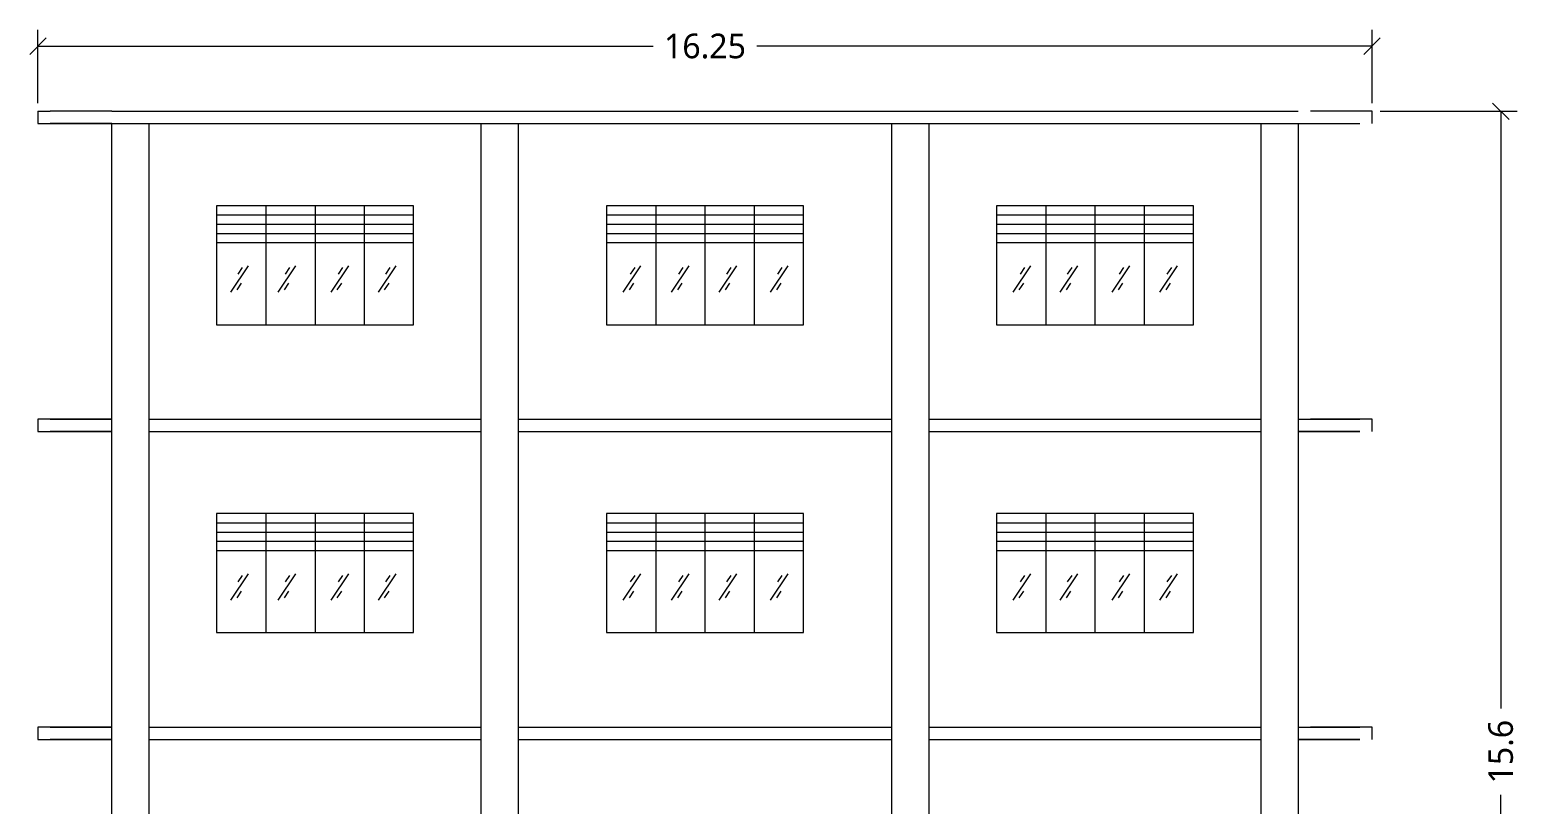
# Model space of a CAD drawing. Header units: metres. Extents: x 22814 to 23003, y 12423 to 12493.
# Drawn here: x 22985.29 to 23003.41, y 12446.11 to 12455.55 of the extents above; entities that cross this region are included whole.
import ezdxf

# ---------------------------------------------------------------- set-up
doc = ezdxf.new("R2010")
doc.units = ezdxf.units.M
doc.header["$PDMODE"] = 2
doc.linetypes.add('JIS_02_0.7', pattern=[1.35, 0.75, -0.6])
doc.layers.add('lines', color=7, linetype='JIS_02_0.7')
doc.styles.add('Annotative', font='Microsoft YaHei Light.ttf')
doc.dimstyles.new('Dim 2', dxfattribs={"dimtxt": 0.15, "dimasz": 0.2, "dimexe": 0.2, "dimexo": 0.1, "dimgap": 0.2, "dimtad": 0, "dimdec": 3, "dimdsep": 46, "dimtxsty": 'Annotative', "dimblk": 'OBLIQUE', "dimcen": 1, "dimadec": 0, "dimazin": 0, "dimtfac": 1, "dimtdec": 3, "dimtmove": 0, "dimatfit": 3, "dimfxl": 1, "dimarcsym": 0})

# ---------------------------------------------------------------- blocks, each defined once
blk = doc.blocks.new('_Oblique')
at = {"color": 0, "linetype": 'ByBlock', "lineweight": -2}
blk.add_line((-0.5, -0.5), (0.5, 0.5), dxfattribs=at)
blk = doc.blocks.new('*D253')
at = {"color": 0, "lineweight": -2, "transparency": 16777216}
for p, q in [((23001.743, 12454.561), (23003.412, 12454.561)), ((23003.212, 12454.561), (23003.212, 12447.288)), ((23003.212, 12438.961), (23003.212, 12446.234)), ((23001.743, 12438.961), (23003.412, 12438.961))]:
    blk.add_line(p, q, dxfattribs=at)
at = {"layer": 'Defpoints', "color": 0, "transparency": 16777216}
for p in [(23001.643, 12454.561), (23001.643, 12438.961), (23003.212, 12438.961)]:
    blk.add_point(p, dxfattribs=at)
at = {"color": 0, "lineweight": -2, "transparency": 16777216, "xscale": 0.2, "yscale": 0.2, "zscale": 0.2}
for p, rotation in [((23003.212, 12454.561), 90), ((23003.212, 12438.961), 270)]:
    blk.add_blockref('_Oblique', p, dxfattribs=dict(at, rotation=rotation))
at = {"color": 0, "transparency": 16777216, "insert": (23003.212, 12446.761), "char_height": 0.15, "attachment_point": 5, "rotation": 90, "style": 'Annotative'}
blk.add_mtext('{\\H2x;15.6}', dxfattribs=at)
blk = doc.blocks.new('*D254')
at = {"color": 0, "lineweight": -2, "transparency": 16777216}
for p, q in [((22985.393, 12454.661), (22985.393, 12455.554)), ((23001.643, 12454.661), (23001.643, 12455.554)), ((22985.393, 12455.354), (22992.888, 12455.354)), ((23001.643, 12455.354), (22994.148, 12455.354))]:
    blk.add_line(p, q, dxfattribs=at)
at = {"layer": 'Defpoints', "color": 0, "transparency": 16777216}
for p in [(22985.393, 12455.354), (22985.393, 12454.561), (23001.643, 12454.561)]:
    blk.add_point(p, dxfattribs=at)
at = {"color": 0, "lineweight": -2, "transparency": 16777216, "xscale": 0.2, "yscale": 0.2, "zscale": 0.2, "rotation": 180}
blk.add_blockref('_Oblique', (22985.393, 12455.354), dxfattribs=at)
at = {"color": 0, "lineweight": -2, "transparency": 16777216, "xscale": 0.2, "yscale": 0.2, "zscale": 0.2}
blk.add_blockref('_Oblique', (23001.643, 12455.354), dxfattribs=at)
at = {"color": 0, "transparency": 16777216, "insert": (22993.518, 12455.354), "char_height": 0.15, "attachment_point": 5, "style": 'Annotative'}
blk.add_mtext('{\\H2x;16.25}', dxfattribs=at)

msp = doc.modelspace()

# ---------------------------------------------------------------- linework, layer by layer
for p, q in [((22986.2933, 12454.5613), (22985.5433, 12454.5613)), ((22986.2933, 12454.5613), (23000.7433, 12454.5613)), ((22986.2933, 12454.4113), (22985.5433, 12454.4113)), ((22986.2933, 12443.3113), (22986.2933, 12454.4113)), ((22986.2933, 12454.4113), (23000.7433, 12454.4113)), ((22986.7433, 12454.4113), (22986.7433, 12443.3113)), ((22990.7933, 12443.3113), (22990.7933, 12454.4113)), ((22991.2433, 12454.4113), (22991.2433, 12443.3113)), ((22995.7933, 12443.3113), (22995.7933, 12454.4113)), ((22996.2433, 12454.4113), (22996.2433, 12443.3113)), ((23000.2933, 12443.3113), (23000.2933, 12454.4113)), ((23000.7433, 12454.4113), (23000.7433, 12443.3113)), ((22987.5683, 12453.4113), (22987.5683, 12451.9613)), ((22989.9683, 12453.4113), (22987.5683, 12453.4113)), ((22987.5683, 12453.2988), (22989.9683, 12453.2988)), ((22988.1683, 12453.4113), (22988.1683, 12451.9613)), ((22988.7683, 12453.4113), (22988.7683, 12451.9613)), ((22989.3683, 12453.4113), (22989.3683, 12451.9613)), ((22992.3183, 12453.4113), (22992.3183, 12451.9613)), ((22994.7183, 12453.4113), (22992.3183, 12453.4113)), ((22992.3183, 12453.2988), (22994.7183, 12453.2988)), ((22992.9183, 12453.4113), (22992.9183, 12451.9613)), ((22993.5183, 12453.4113), (22993.5183, 12451.9613)), ((22994.1183, 12453.4113), (22994.1183, 12451.9613)), ((22997.0683, 12453.4113), (22997.0683, 12451.9613)), ((22999.4683, 12453.4113), (22997.0683, 12453.4113)), ((22997.0683, 12453.2988), (22999.4683, 12453.2988)), ((22997.6683, 12453.4113), (22997.6683, 12451.9613)), ((22998.2683, 12453.4113), (22998.2683, 12451.9613)), ((22998.8683, 12453.4113), (22998.8683, 12451.9613)), ((22987.5683, 12453.1863), (22989.9683, 12453.1863)), ((22992.3183, 12453.1863), (22994.7183, 12453.1863)), ((22997.0683, 12453.1863), (22999.4683, 12453.1863)), ((22987.5683, 12453.0738), (22989.9683, 12453.0738)), ((22987.5683, 12452.9613), (22989.9683, 12452.9613)), ((22992.3183, 12453.0738), (22994.7183, 12453.0738)), ((22992.3183, 12452.9613), (22994.7183, 12452.9613)), ((22997.0683, 12453.0738), (22999.4683, 12453.0738)), ((22997.0683, 12452.9613), (22999.4683, 12452.9613)), ((22987.742, 12452.3573), (22987.957, 12452.679)), ((22987.8322, 12452.5786), (22987.886, 12452.659)), ((22988.3188, 12452.3573), (22988.5339, 12452.679)), ((22988.409, 12452.5786), (22988.4628, 12452.659)), ((22988.9633, 12452.3573), (22989.1784, 12452.679)), ((22989.0535, 12452.5786), (22989.1073, 12452.659)), ((22989.5396, 12452.3573), (22989.7547, 12452.679)), ((22989.6298, 12452.5786), (22989.6836, 12452.659)), ((22992.522, 12452.3573), (22992.7371, 12452.679)), ((22992.6122, 12452.5786), (22992.666, 12452.659)), ((22993.1097, 12452.3573), (22993.3248, 12452.679)), ((22993.1999, 12452.5786), (22993.2537, 12452.659)), ((22993.6923, 12452.3573), (22993.9074, 12452.679)), ((22993.7825, 12452.5786), (22993.8363, 12452.659)), ((22994.3156, 12452.3573), (22994.5307, 12452.679)), ((22994.4058, 12452.5786), (22994.4596, 12452.659)), ((22997.2704, 12452.3573), (22997.4855, 12452.679)), ((22997.3607, 12452.5786), (22997.4144, 12452.659)), ((22997.8451, 12452.3573), (22998.0601, 12452.679)), ((22997.9353, 12452.5786), (22997.989, 12452.659)), ((22998.4772, 12452.3573), (22998.6922, 12452.679)), ((22998.5674, 12452.5786), (22998.6211, 12452.659)), ((22999.0596, 12452.3573), (22999.2747, 12452.679)), ((22999.1498, 12452.5786), (22999.2036, 12452.659)), ((22987.8182, 12452.3853), (22987.872, 12452.4657)), ((22988.3951, 12452.3853), (22988.4489, 12452.4657)), ((22989.0396, 12452.3853), (22989.0934, 12452.4657)), ((22989.6159, 12452.3853), (22989.6696, 12452.4657)), ((22992.5983, 12452.3853), (22992.652, 12452.4657)), ((22993.186, 12452.3853), (22993.2397, 12452.4657)), ((22993.7686, 12452.3853), (22993.8223, 12452.4657)), ((22994.3919, 12452.3853), (22994.4457, 12452.4657)), ((22997.3467, 12452.3853), (22997.4005, 12452.4657)), ((22997.9213, 12452.3853), (22997.9751, 12452.4657)), ((22998.5534, 12452.3853), (22998.6072, 12452.4657)), ((22999.1359, 12452.3853), (22999.1897, 12452.4657)), ((22987.5683, 12451.9613), (22989.3683, 12451.9613)), ((22992.3183, 12451.9613), (22994.1183, 12451.9613)), ((22997.0683, 12451.9613), (22998.8683, 12451.9613)), ((22986.2933, 12450.8113), (22985.5433, 12450.8113)), ((22986.7433, 12450.8113), (22990.7933, 12450.8113)), ((22991.2433, 12450.8113), (22995.7933, 12450.8113)), ((22996.2433, 12450.8113), (23000.2933, 12450.8113)), ((23000.7433, 12450.8113), (23001.4933, 12450.8113)), ((22986.2933, 12450.6613), (22985.5433, 12450.6613)), ((22986.7433, 12450.6613), (22990.7933, 12450.6613)), ((22991.2433, 12450.6613), (22995.7933, 12450.6613)), ((22996.2433, 12450.6613), (23000.2933, 12450.6613)), ((23001.4933, 12450.6613), (23000.7433, 12450.6613)), ((22987.5683, 12449.6613), (22987.5683, 12448.2113)), ((22989.9683, 12449.6613), (22987.5683, 12449.6613)), ((22987.5683, 12449.5488), (22989.9683, 12449.5488)), ((22988.1683, 12449.6613), (22988.1683, 12448.2113)), ((22988.7683, 12449.6613), (22988.7683, 12448.2113)), ((22989.3683, 12449.6613), (22989.3683, 12448.2113)), ((22992.3183, 12449.6613), (22992.3183, 12448.2113)), ((22994.7183, 12449.6613), (22992.3183, 12449.6613)), ((22992.3183, 12449.5488), (22994.7183, 12449.5488)), ((22992.9183, 12449.6613), (22992.9183, 12448.2113)), ((22993.5183, 12449.6613), (22993.5183, 12448.2113)), ((22994.1183, 12449.6613), (22994.1183, 12448.2113)), ((22997.0683, 12449.6613), (22997.0683, 12448.2113)), ((22999.4683, 12449.6613), (22997.0683, 12449.6613)), ((22997.0683, 12449.5488), (22999.4683, 12449.5488)), ((22997.6683, 12449.6613), (22997.6683, 12448.2113)), ((22998.2683, 12449.6613), (22998.2683, 12448.2113)), ((22998.8683, 12449.6613), (22998.8683, 12448.2113)), ((22987.5683, 12449.4363), (22989.9683, 12449.4363)), ((22987.5683, 12449.3238), (22989.9683, 12449.3238)), ((22992.3183, 12449.4363), (22994.7183, 12449.4363)), ((22992.3183, 12449.3238), (22994.7183, 12449.3238)), ((22997.0683, 12449.4363), (22999.4683, 12449.4363)), ((22997.0683, 12449.3238), (22999.4683, 12449.3238)), ((22987.5683, 12449.2113), (22989.9683, 12449.2113)), ((22992.3183, 12449.2113), (22994.7183, 12449.2113)), ((22997.0683, 12449.2113), (22999.4683, 12449.2113)), ((22987.742, 12448.6073), (22987.957, 12448.929)), ((22987.8322, 12448.8286), (22987.886, 12448.909)), ((22988.3188, 12448.6073), (22988.5339, 12448.929)), ((22988.409, 12448.8286), (22988.4628, 12448.909)), ((22988.9633, 12448.6073), (22989.1784, 12448.929)), ((22989.0535, 12448.8286), (22989.1073, 12448.909)), ((22989.5396, 12448.6073), (22989.7547, 12448.929)), ((22989.6298, 12448.8286), (22989.6836, 12448.909)), ((22992.522, 12448.6073), (22992.7371, 12448.929)), ((22992.6122, 12448.8286), (22992.666, 12448.909)), ((22993.1097, 12448.6073), (22993.3248, 12448.929)), ((22993.1999, 12448.8286), (22993.2537, 12448.909)), ((22993.6923, 12448.6073), (22993.9074, 12448.929)), ((22993.7825, 12448.8286), (22993.8363, 12448.909)), ((22994.3156, 12448.6073), (22994.5307, 12448.929)), ((22994.4058, 12448.8286), (22994.4596, 12448.909)), ((22997.2704, 12448.6073), (22997.4855, 12448.929)), ((22997.3607, 12448.8286), (22997.4144, 12448.909)), ((22997.8451, 12448.6073), (22998.0601, 12448.929)), ((22997.9353, 12448.8286), (22997.989, 12448.909)), ((22998.4772, 12448.6073), (22998.6922, 12448.929)), ((22998.5674, 12448.8286), (22998.6211, 12448.909)), ((22999.0596, 12448.6073), (22999.2747, 12448.929)), ((22999.1498, 12448.8286), (22999.2036, 12448.909)), ((22987.8182, 12448.6353), (22987.872, 12448.7157)), ((22988.3951, 12448.6353), (22988.4489, 12448.7157)), ((22989.0396, 12448.6353), (22989.0934, 12448.7157)), ((22989.6159, 12448.6353), (22989.6696, 12448.7157)), ((22992.5983, 12448.6353), (22992.652, 12448.7157)), ((22993.186, 12448.6353), (22993.2397, 12448.7157)), ((22993.7686, 12448.6353), (22993.8223, 12448.7157)), ((22994.3919, 12448.6353), (22994.4457, 12448.7157)), ((22997.3467, 12448.6353), (22997.4005, 12448.7157)), ((22997.9213, 12448.6353), (22997.9751, 12448.7157)), ((22998.5534, 12448.6353), (22998.6072, 12448.7157)), ((22999.1359, 12448.6353), (22999.1897, 12448.7157)), ((22987.5683, 12448.2113), (22989.3683, 12448.2113)), ((22992.3183, 12448.2113), (22994.1183, 12448.2113)), ((22997.0683, 12448.2113), (22998.8683, 12448.2113)), ((22986.2933, 12447.0613), (22985.5433, 12447.0613)), ((22986.7433, 12447.0613), (22990.7933, 12447.0613)), ((22991.2433, 12447.0613), (22995.7933, 12447.0613)), ((22996.2433, 12447.0613), (23000.2933, 12447.0613)), ((23000.7433, 12447.0613), (23001.4933, 12447.0613)), ((22986.2933, 12446.9113), (22985.5433, 12446.9113)), ((22986.7433, 12446.9113), (22990.7933, 12446.9113)), ((22991.2433, 12446.9113), (22995.7933, 12446.9113)), ((22996.2433, 12446.9113), (23000.2933, 12446.9113)), ((23001.4933, 12446.9113), (23000.7433, 12446.9113))]:
    msp.add_line(p, q)
for points in [[(22989.3683, 12451.9613), (22989.9683, 12451.9613), (22989.9683, 12453.4113)], [(22994.1183, 12451.9613), (22994.7183, 12451.9613), (22994.7183, 12453.4113)], [(22998.8683, 12451.9613), (22999.4683, 12451.9613), (22999.4683, 12453.4113)], [(22989.3683, 12448.2113), (22989.9683, 12448.2113), (22989.9683, 12449.6613)], [(22994.1183, 12448.2113), (22994.7183, 12448.2113), (22994.7183, 12449.6613)], [(22998.8683, 12448.2113), (22999.4683, 12448.2113), (22999.4683, 12449.6613)]]:
    msp.add_lwpolyline(points)
at = {"layer": 'lines'}
for p, q in [((22985.3933, 12454.5613), (22985.3933, 12454.4113)), ((22985.3933, 12454.5613), (22985.5433, 12454.5613)), ((23001.6433, 12454.5613), (23000.7433, 12454.5613)), ((23001.6433, 12454.4113), (23001.6433, 12454.5613)), ((23000.7433, 12454.4113), (23001.6433, 12454.4113)), ((22985.3933, 12450.8113), (22985.3933, 12450.6613)), ((23001.6433, 12450.8113), (23000.7433, 12450.8113)), ((23001.6433, 12450.6613), (23001.6433, 12450.8113)), ((23000.7433, 12450.6613), (23001.6433, 12450.6613)), ((22985.3933, 12447.0613), (22985.3933, 12446.9113)), ((23001.6433, 12447.0613), (23000.7433, 12447.0613)), ((23001.6433, 12446.9113), (23001.6433, 12447.0613)), ((23000.7433, 12446.9113), (23001.6433, 12446.9113))]:
    msp.add_line(p, q, dxfattribs=at)
for points in [[(22985.3933, 12454.4113), (22985.5433, 12454.4113), (22986.2933, 12454.4113)], [(22985.5433, 12450.8113), (22986.2933, 12450.8113), (22985.5433, 12450.8113), (22985.3933, 12450.8113)], [(22985.3933, 12450.6613), (22985.5433, 12450.6613), (22986.2933, 12450.6613)], [(22985.5433, 12447.0613), (22986.2933, 12447.0613), (22985.5433, 12447.0613), (22985.3933, 12447.0613)], [(22985.3933, 12446.9113), (22985.5433, 12446.9113), (22986.2933, 12446.9113)]]:
    msp.add_lwpolyline(points, dxfattribs=at)

# ---------------------------------------------------------------- dimensions: what is measured, and where the dimension line sits
dim = msp.add_linear_dim(base=(22985.3933, 12455.3543), p1=(23001.6433, 12454.5613), p2=(22985.3933, 12454.5613), text='{\\H2x;<>}', dimstyle='Dim 2')
dim.commit()
dim.dimension.update_dxf_attribs({"geometry": '*D254', "text_midpoint": (22993.5183, 12455.3543)})
dim = msp.add_linear_dim(base=(23003.2121, 12438.9613), p1=(23001.6433, 12454.5613), p2=(23001.6433, 12438.9613), angle=90, text='{\\H2x;<>}', dimstyle='Dim 2')
dim.commit()
dim.dimension.update_dxf_attribs({"geometry": '*D253', "text_midpoint": (23003.2121, 12446.7613), "dimtype": 160})

doc.saveas('drawing.dxf')
